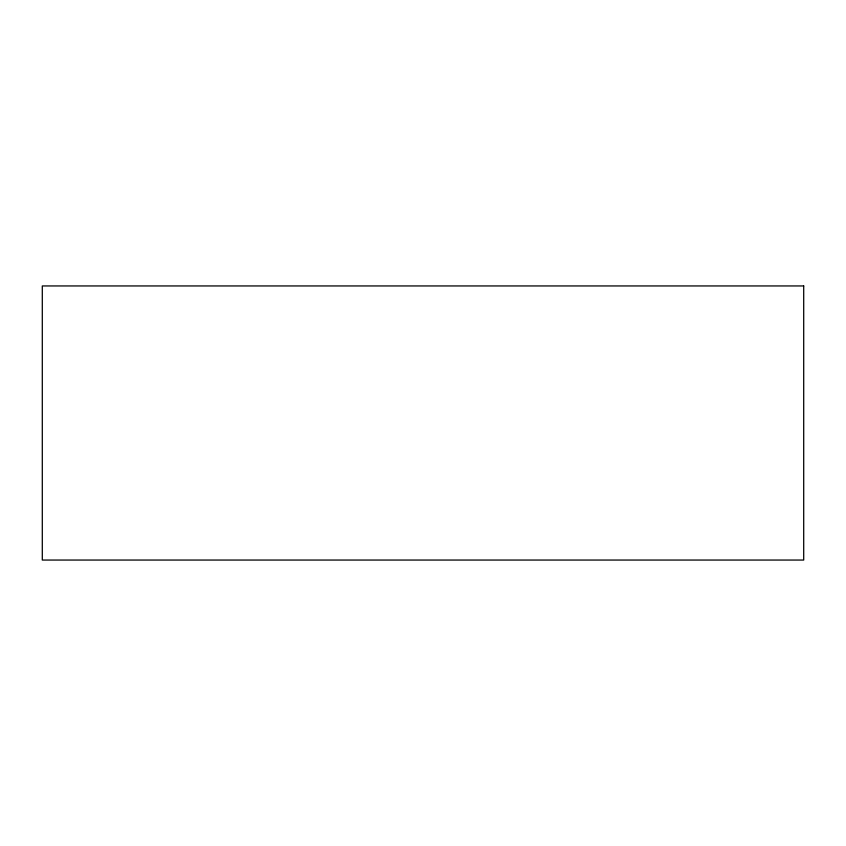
<?xml version="1.0" encoding="UTF-8"?>
<svg xmlns="http://www.w3.org/2000/svg" width="846" height="846" viewBox="0 0 846 846"><rect width="100%" height="100%" fill="white"/><g stroke="black" fill="none" stroke-linecap="round" stroke-linejoin="round"><path stroke-width="1.27" d="M803.7 285.948L42.3 285.948L42.3 560.052L803.7 560.052L803.7 285.948"/></g></svg>
